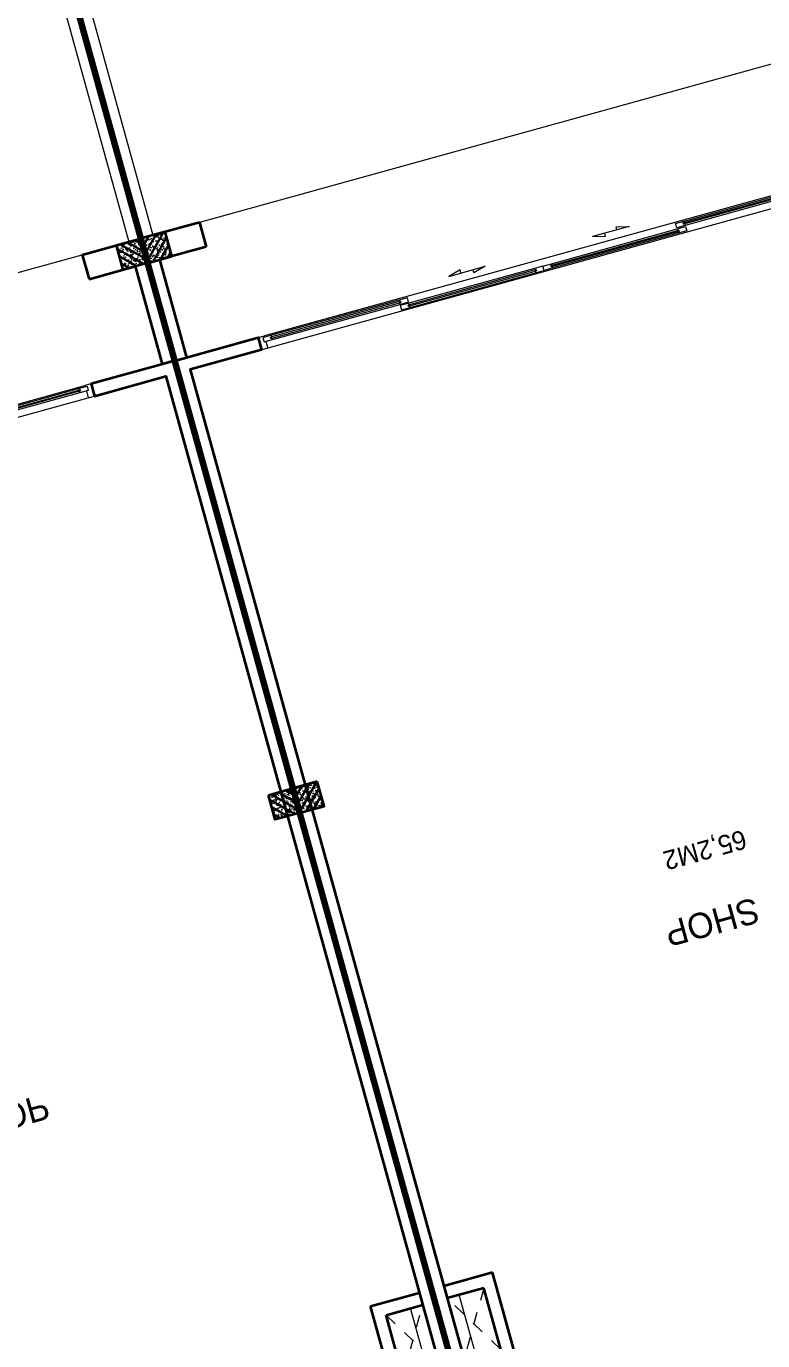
# Model space of a CAD drawing. Header units: metres. Extents: x 568336 to 569219, y 2065964 to 2066430.
# Drawn here: x 568532.78 to 568538.59, y 2066347.83 to 2066358.2 of the extents above; entities that cross this region are included whole.
import ezdxf

# ---------------------------------------------------------------- set-up
doc = ezdxf.new("R2010")
doc.units = ezdxf.units.M
doc.linetypes.add('HIDDEN', pattern=[0.375, 0.25, -0.125])
doc.layers.get('0').update_dxf_attribs({"linetype": 'CONTINUOUS'})
for name, color, linetype, lineweight in [('-CONCRETE', 1, 'CONTINUOUS', 35), ('-DIM', 9, 'CONTINUOUS', 13), ('-HATCH', 8, 'CONTINUOUS', 5), ('-HIDE', 3, 'HIDDEN', 13), ('-LINE1', 7, 'CONTINUOUS', 18), ('-STEEL1', 1, 'CONTINUOUS', 35), ('-WALL', 4, 'CONTINUOUS', 35), ('TEXT25', 2, 'CONTINUOUS', 13)]:
    doc.layers.add(name, color=color, linetype=linetype, lineweight=lineweight)
doc.styles.add('SVN_AVO_thuong', font='')
doc.styles.add('T1', font='', dxfattribs={"height": 200})
doc.styles.get('SVN_AVO_thuong').set_extended_font_data('SVN-Avo')
doc.styles.get('T1').set_extended_font_data('VNgeometric Light')

# ---------------------------------------------------------------- blocks, each defined once
blk = doc.blocks.new('*U118')
at = {"color": 8, "ltscale": 100}
for p, q in [((50.00000000145428, 99.99999999927059), (4580.470266145538, 99.99999999927142)), ((50.00000000145519, 0), (4580.470266145538, -7.105427357601002e-14))]:
    blk.add_line(p, q, dxfattribs=at)
at = {"ltscale": 100}
for p, q in [((105.0000000014261, 44.99999999742704), (1147.617566533299, 45.00000000324802)), ((1147.617566532091, 10.00000000324802), (105.0000000002183, 9.99999999742704)), ((1217.617566537475, 89.99999999602481), (2245.235133075295, 90.0000000018467)), ((2245.235133074087, 55.00000000184669), (1217.617566536267, 54.99999999602481)), ((3412.852699609517, 89.99999999602522), (2385.235133075295, 90.0000000018467)), ((2385.235133076503, 55.00000000184669), (3412.852699610725, 54.99999999602522)), ((4525.470266149164, 44.99999999742788), (3482.852699613692, 45.00000000324843)), ((3482.8526996149, 10.00000000324843), (4525.470266150372, 9.999999997427878))]:
    blk.add_line(p, q, dxfattribs=at)
for points in [[(50.00000000145428, 99.9999999992724), (0, 99.9999999992724), (0, 0), (50.00000000145519, 0), (50.00000000145519, 9.999999999714419), (35.00000000021919, 10.00000000033742), (35.00000000145519, 45.00000000033742), (50.00000000145519, 44.99999999971351)], [(4630.470266146993, 8.384404281969182e-13), (4580.470266145538, 2.657429831742775e-12), (4580.470266145538, 9.999999999716167), (4595.470266146775, 10.00000000033917), (4595.470266145538, 45.00000000033917), (4580.470266145538, 44.99999999971617), (4580.470266145538, 99.99999999927415), (4630.470266146993, 99.99999999927415)]]:
    blk.add_lwpolyline(points, close=True)
for points in [[(105.0000000010932, 32.49999999608826), (95.00000000109321, 32.49999999641295), (95.00000000078398, 22.49999999641295), (105.000000000784, 22.49999999608826), (105.0000000002183, 9.99999999742704), (35.00000000021828, 10.00000000033742), (35.00000000145519, 45.00000000033742), (105.0000000014261, 44.99999999742704)], [(1147.617566537475, 89.9999999989352), (1217.617566537475, 89.99999999602481), (1217.61756653691, 77.49999999736359), (1207.61756653691, 77.49999999768828), (1207.6175665366, 67.49999999768828), (1217.6175665366, 67.49999999736359), (1217.617566536267, 54.99999999602481), (1147.617566536267, 54.99999999893519)], [(1217.617566532091, 10.00000000033763), (1147.617566532091, 10.00000000324802), (1147.617566532657, 22.50000000190924), (1157.617566532657, 22.50000000158455), (1157.617566532966, 32.50000000158455), (1147.617566532966, 32.50000000190924), (1147.617566533299, 45.00000000324802), (1217.617566533299, 45.00000000033764)], [(2245.23513307442, 67.50000000318548), (2255.23513307442, 67.50000000286079), (2255.235133074729, 77.50000000286079), (2245.235133074729, 77.50000000318548), (2245.235133075295, 90.0000000018467), (2315.235133075295, 89.99999999893632), (2315.235133074058, 54.99999999893631), (2245.235133074087, 55.00000000184669)], [(2385.23513307617, 67.50000000318548), (2375.23513307617, 67.50000000286079), (2375.235133075861, 77.50000000286079), (2385.235133075861, 77.50000000318548), (2385.235133075295, 90.0000000018467), (2315.235133075295, 89.99999999893632), (2315.235133076532, 54.99999999893631), (2385.235133076503, 55.00000000184669)], [(3482.852699609517, 89.9999999989356), (3412.852699609517, 89.99999999602522), (3412.852699610082, 77.499999997364), (3422.852699610082, 77.49999999768869), (3422.852699610392, 67.49999999768869), (3412.852699610392, 67.499999997364), (3412.852699610725, 54.99999999602522), (3482.852699610725, 54.99999999893561)], [(3412.8526996149, 10.00000000033805), (3482.8526996149, 10.00000000324843), (3482.852699614336, 22.50000000190966), (3472.852699614336, 22.50000000158497), (3472.852699614025, 32.50000000158497), (3482.852699614025, 32.50000000190965), (3482.852699613692, 45.00000000324843), (3412.852699613692, 45.00000000033805)], [(4525.470266149497, 32.4999999960891), (4535.470266149497, 32.49999999641379), (4535.470266149806, 22.49999999641379), (4525.470266149806, 22.4999999960891), (4525.470266150372, 9.999999997427878), (4595.470266150372, 10.00000000033826), (4595.470266149135, 45.00000000033826), (4525.470266149164, 44.99999999742788)]]:
    blk.add_lwpolyline(points, close=True, dxfattribs=at)
at = {"color": 8, "ltscale": 100}
for points in [[(1157.617566532966, 32.50000000158455), (1157.617566532657, 22.50000000158455), (95.00000000078398, 22.49999999641295), (95.00000000109321, 32.49999999641295)], [(1207.6175665366, 67.49999999768828), (1207.61756653691, 77.49999999768828), (2255.235133074729, 77.50000000286079), (2255.23513307442, 67.50000000286079)], [(3422.852699610392, 67.49999999768869), (3422.852699610082, 77.49999999768869), (2375.235133075861, 77.50000000286079), (2375.23513307617, 67.50000000286079)], [(3472.852699614025, 32.50000000158497), (3472.852699614336, 22.50000000158497), (4535.470266149806, 22.49999999641379), (4535.470266149497, 32.49999999641379)]]:
    blk.add_lwpolyline(points, close=True, dxfattribs=at)
for points in [[(1676.779536750704, -64.99999999966226), (1676.779536750704, -89.99999999966226), (1576.779536750704, -64.99999999966226), (1876.779536750704, -64.99999999966226), (1776.779536750704, -39.99999999966226), (1776.779536750704, -64.99999999966226)], [(2953.690729397753, -64.99999999966205), (2953.690729397753, -89.99999999966205), (3053.690729397753, -64.99999999966205), (2753.690729397753, -64.99999999966205), (2853.690729397753, -39.99999999966205), (2853.690729397753, -64.99999999966205)]]:
    blk.add_lwpolyline(points)
blk = doc.blocks.new('18x35')
at = {"layer": '-HATCH'}
h = blk.add_hatch(dxfattribs=at)
h.set_pattern_fill('CHAU-01', color=256, scale=10, angle=-1.272221872585407e-14, pattern_type=2)
h.set_pattern_definition([(49.99999999999999, (0, 0), (71.72601826007535, -6.275213498259527), [7.5, -82.5]), (355, (0, 0), (-13.87513336129999, 75.21921337000119), [6, -66]), (100.4514, (5.977167999997619, -0.5229339999999638), (57.85093817140217, 68.94395420609534), [6.374019000000001, -70.1142112]), (46.18419999999998, (0, 20), (106.7241048625644, -16.55190143290183), [11.25, -123.75]), (96.63559999999998, (8.89367449999554, 18.62066930000003), (93.46627055487036, 97.41178709004416), [9.561028799999994, -105.1713]), (351.1842, (0, 20), (93.46619451336275, 97.41186009253245), [9, -99]), (20.99999999999998, (10, 15), (59.69070521184616, -40.2618890665339), [7.5, -82.5]), (326.0000000000001, (10, 15), (24.33153319215819, 72.5150045046853), [6, -66]), (71.45139999999999, (14.97422329999972, 11.64483940000002), (84.022262858149, 32.25304967099522), [6.374019000000001, -70.1142112]), (37.49999999999998, (0, 0), (1.215985531729074, 33.28938538313115), [0, -65.19999999999999, 0, -67, 0, -66.25]), (7.499999999999987, (0, 0), (26.30695374421487, 39.44117118823602), [0, -38.2, 0, -63.7, 0, -25.25]), (327.5, (-22.30000000000291, 0), (53.3822436172409, -2.255487173437988), [0, -25, 0, -78, 0, -103.5]), (317.5, (-32.30000000000291, 0), (58.31861693423862, 10.01049823323176), [0, -32.5, 0, -51.8, 0, -73.5]), (44.99999999999999, (0, 0), (-30.05203820042826, 30.05203820042828), []), (44.99999999999999, (0, 12.25), (-30.05203820042826, 30.05203820042828), [])])
h.paths.add_polyline_path([(96508.03118051568, 47993.04977023201), (96508.03118051568, 47793.04977023201), (96708.03118051568, 47793.04977023201), (96708.03118051568, 47993.04977023201)])
at = {"layer": '-STEEL1'}
blk.add_lwpolyline([(96508.03118051568, 47793.04977023201), (96708.03118051568, 47793.04977023201), (96708.03118051568, 47993.04977023201), (96508.03118051568, 47993.04977023201)], close=True, dxfattribs=at)
blk = doc.blocks.new('M1-T1')
at = {"layer": '-CONCRETE', "color": 1, "linetype": 'HIDDEN', "ltscale": 10, "const_width": 50}
blk.add_lwpolyline([(191581.7177010371, 50951.98888872014), (197581.6939540912, 50951.98888872005), (197581.7429788466, 30952.01227472891), (191581.7667257926, 30952.01227472891)], close=True, dxfattribs=at)
at = {"layer": '-HIDE', "ltscale": 10}
for p, q in [((197182.0490192771, 43152.03547770983), (197482.2837154153, 42652.06120874328)), ((197182.0490192771, 42651.91433822195), (197481.4326740175, 43152.03547771199))]:
    blk.add_line(p, q, dxfattribs=at)
at = {"layer": '-LINE1'}
for p, q in [((197382.0490192567, 43152.03547770983), (197382.0490192567, 42651.91433822195)), ((192061.969520868, 33951.81264557339), (197101.9907584296, 33951.81434264529))]:
    blk.add_line(p, q, dxfattribs=at)
at = {"layer": '-LINE1', "lineweight": 18}
for p, q in [((197581.7664271783, 34951.81412886723), (197581.7664271937, 30951.95492153367)), ((197482.1258722518, 31152.04914011808), (197482.1267858774, 33951.81424474824))]:
    blk.add_line(p, q, dxfattribs=at)
blk.add_lwpolyline([(191581.7411493842, 50951.93153578669), (197581.7174024383, 50951.9315357866), (197581.7664271937, 30951.95492153367), (191581.7901741396, 30951.95492153367)], close=True, dxfattribs=at)
at = {"layer": '-WALL'}
for p, q in [((197082.0490192771, 43352.0354777037), (197082.0490192771, 42551.91433822195)), ((197182.0490192771, 43252.03547770574), (197182.0490192771, 42651.91433822195)), ((197182.0490192771, 42651.91433822195), (197482.0490192771, 42651.91433822195)), ((197082.0490192771, 42551.91433822195), (197482.0490192771, 42551.91433822195)), ((196897.2858771308, 34951.86915239949), (196897.2858771305, 35051.86915239949)), ((197482.1258722375, 34951.81412886723), (197482.1255418398, 34151.81424474865)), ((197582.0493455789, 34951.81412886723), (197482.1258722375, 34951.81412886723)), ((197582.0490192567, 33951.81421223521), (197582.0493455789, 34951.81412886723)), ((197101.9907910619, 34151.81434264529), (197482.1255418398, 34151.81424474865)), ((197101.9907584296, 33951.81434264529), (197101.990823694, 34151.81434264527)), ((197101.9907584296, 33951.81434264529), (197581.7615250573, 33951.81421223521))]:
    blk.add_line(p, q, dxfattribs=at)
blk.add_lwpolyline([(196731.8371712676, 48951.96545661415), (197581.8356525643, 48951.96545668071), (197581.8356528644, 34951.87148225863), (196897.2858771308, 34951.86915243657), (196897.2858771305, 35051.86915239949), (197481.4326741947, 35051.87148222604), (197481.4326738949, 48751.96545683069), (196731.8371712676, 48751.96545677615), (196731.8371712676, 48951.96545661415)], dxfattribs=at)
at = {"layer": '-STEEL1'}
for p in [(100874.017838741, -9341.428998609485), (100874.017838741, -13841.05647731689)]:
    blk.add_blockref('18x35', p, dxfattribs=at)
blk.add_blockref('*U118', (192266.8156109835, 34951.84823192596))
at = {"layer": 'TEXT25'}
for s, height, style, p in [('SHOP', 200, 'SVN_AVO_thuong', (194297.2314187195, 40250.18071487683)), ('65,2M2', 150, 'T1', (194243.9354255915, 39712.01007851723))]:
    blk.add_text(s, height=height, rotation=359.9999999899488, dxfattribs=dict(at, style=style)).set_placement(p)

msp = doc.modelspace()

# ---------------------------------------------------------------- block references
at = {"layer": '-DIM', "yscale": 0.001, "zscale": 0.001}
for p, xscale, rotation in [((568715.054277146, 2066441.933029281), 0.001, 195.4662988500441), ((568334.1989953053, 2066336.579223286), -0.001, 195.4593576510055)]:
    msp.add_blockref('M1-T1', p, dxfattribs=dict(at, xscale=xscale, rotation=rotation))

doc.saveas('drawing.dxf')
